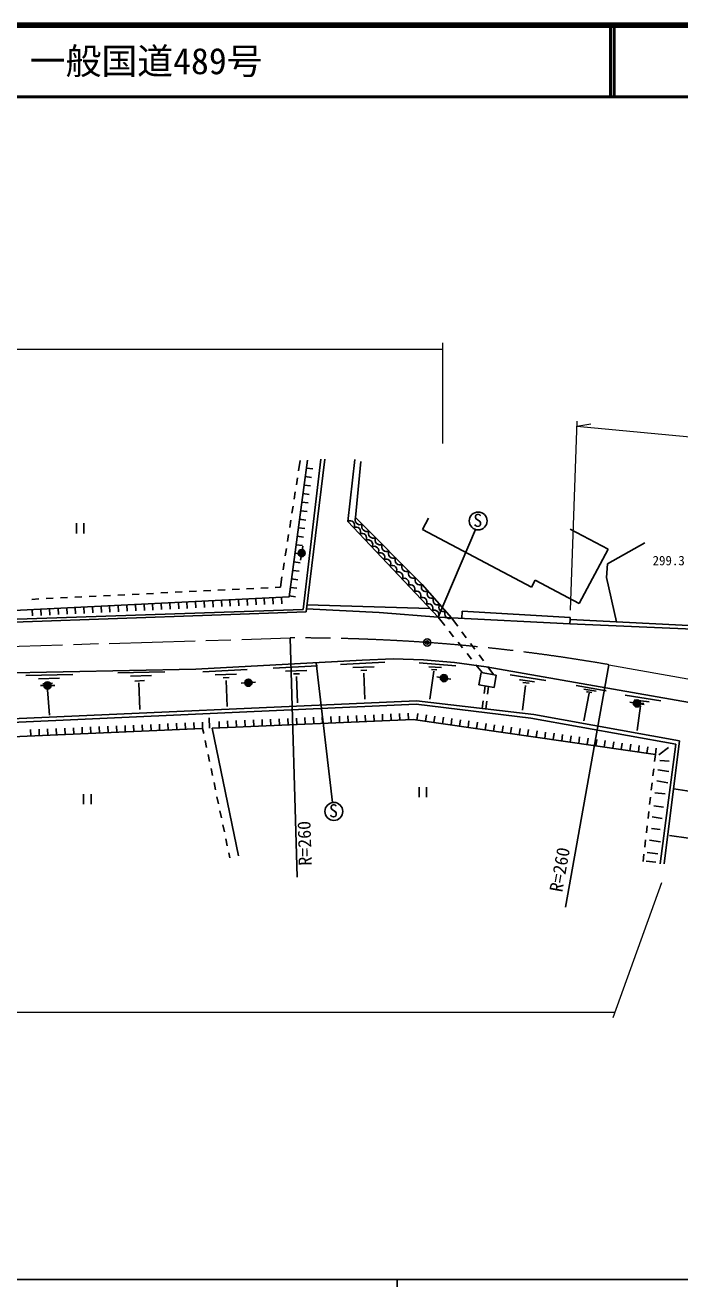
# Model space of a CAD drawing. Units: millimetres, scale not verified. Extents: x 40000 to 680000, y 20000 to 380000.
# Drawn here: x 216110 to 307411, y 204000 to 380000 of the extents above; entities that cross this region are included whole.
import ezdxf
from ezdxf.enums import TextEntityAlignment as Align

# ---------------------------------------------------------------- set-up
doc = ezdxf.new("R2010")
doc.units = ezdxf.units.MM
doc.header["$LTSCALE"] = 1000
doc.header["$PDMODE"] = 32
doc.header["$PDSIZE"] = 500
doc.linetypes.add('CHAIN', pattern=[18.5, 12, -1.5, 3.5, -1.5])
for name, color, linetype, lineweight in [('M-BGD', 7, 'Continuous', 25), ('M-BMK', 2, 'CHAIN', 13), ('M-BMK-SRVR', 3, 'Continuous', 25), ('M-STR-HTXT', 7, 'Continuous', 13), ('M-TTL', 2, 'Continuous', 140), ('M-TTL-BAND', 7, 'Continuous', 25), ('M-TTL-LINE', 7, 'Continuous', 50)]:
    doc.layers.add(name, color=color, linetype=linetype, lineweight=lineweight)
doc.layers.add('M-TTL-TXT', color=7, linetype='Continuous')
doc.styles.add('ＭＳ ゴシック', font='')
doc.styles.get('ＭＳ ゴシック').set_extended_font_data('MS Gothic')

msp = doc.modelspace()

# ---------------------------------------------------------------- linework, layer by layer
at = {"layer": 'M-BGD'}
for p, q in [((254238, 317849), (254460, 319267)), ((255299, 298139), (257885, 319479)), ((261101, 310780), (262071, 319433)), ((262900, 319117), (262197, 311334)), ((253929, 315873), (254084, 316861)), ((255162, 317033), (256055, 316914)), ((255321, 318222), (256213, 318103)), ((255004, 315844), (255896, 315724)), ((253620, 313897), (253774, 314885)), ((254686, 313465), (255578, 313346)), ((254845, 314654), (255737, 314535)), ((253310, 311921), (253465, 312909)), ((254527, 312275), (255419, 312156)), ((223250, 310509), (223250, 309109)), ((224300, 309109), (224300, 310509)), ((253001, 309946), (253155, 310934)), ((254209, 309896), (255101, 309777)), ((254368, 311086), (255260, 310967)), ((273713, 297401), (261101, 310780)), ((271546, 309648), (272382, 311229)), ((252691, 307970), (252846, 308958)), ((254051, 308707), (254943, 308588)), ((286737, 301609), (271546, 309648)), ((278929, 309639), (273713, 297401)), ((292126, 309678), (297408, 306882)), ((252382, 305994), (252537, 306982)), ((253733, 306328), (254625, 306209)), ((253892, 307517), (254784, 307398)), ((254672, 306356), (254502, 305370)), ((254672, 306356), (254841, 307341)), ((297408, 306882), (293397, 299302)), ((302559, 307777), (297320, 304880)), ((252072, 304018), (252227, 305006)), ((253574, 305139), (254466, 305019)), ((297320, 304880), (297214, 302932)), ((251696, 301612), (251918, 303030)), ((253256, 302760), (254148, 302641)), ((253415, 303949), (254307, 303830)), ((297214, 302932), (298609, 296750)), ((238999, 300987), (239998, 301036)), ((240997, 301085), (241996, 301134)), ((242995, 301183), (243993, 301233)), ((244992, 301282), (245991, 301331)), ((246990, 301380), (247989, 301430)), ((248987, 301479), (249986, 301528)), ((250985, 301577), (251696, 301612)), ((253098, 301570), (253990, 301451)), ((287240, 302560), (286737, 301609)), ((293397, 299302), (287240, 302560)), ((217026, 299903), (218025, 299953)), ((219024, 300002), (220022, 300051)), ((221021, 300100), (222020, 300149)), ((223019, 300199), (224018, 300248)), ((225016, 300297), (226015, 300346)), ((227014, 300396), (228013, 300445)), ((229012, 300494), (230010, 300543)), ((231009, 300593), (232008, 300642)), ((232681, 299254), (232725, 298355)), ((233007, 300691), (234006, 300740)), ((233880, 299312), (233924, 298413)), ((235004, 300790), (236003, 300839)), ((235079, 299371), (235123, 298472)), ((236277, 299430), (236321, 298531)), ((237002, 300888), (238001, 300937)), ((237476, 299489), (237520, 298590)), ((238674, 299547), (238718, 298648)), ((239873, 299606), (239917, 298707)), ((241071, 299665), (241115, 298766)), ((242270, 299724), (242314, 298825)), ((243468, 299782), (243512, 298883)), ((244667, 299841), (244711, 298942)), ((245866, 299900), (245910, 299001)), ((247064, 299959), (247108, 299060)), ((248263, 300017), (248307, 299118)), ((249461, 300076), (249505, 299177)), ((250660, 300135), (250704, 299236)), ((251858, 300193), (251902, 299295)), ((252939, 300381), (253831, 300262)), ((217100, 298490), (217144, 297591)), ((218299, 298549), (218343, 297650)), ((219497, 298608), (219541, 297709)), ((220696, 298666), (220740, 297767)), ((221894, 298725), (221938, 297826)), ((223093, 298784), (223137, 297885)), ((224291, 298842), (224336, 297944)), ((225490, 298901), (225534, 298002)), ((226689, 298960), (226733, 298061)), ((227887, 299019), (227931, 298120)), ((229086, 299077), (229130, 298179)), ((230284, 299136), (230328, 298237)), ((231483, 299195), (231527, 298296)), ((255351, 298566), (265490, 298086)), ((255420, 299137), (272569, 298614)), ((265490, 298086), (273713, 297401)), ((277076, 298273), (277032, 297250)), ((292138, 297370), (277076, 298273)), ((273713, 297401), (275562, 297323)), ((273713, 297401), (274621, 296261)), ((275562, 297323), (292084, 296506)), ((275562, 297323), (276433, 296152)), ((292117, 297070), (292084, 296506)), ((292084, 296506), (313148, 295579)), ((292113, 297006), (292138, 297370)), ((313250, 296030), (292117, 297070)), ((253050, 294521), (254049, 261127)), ((275245, 295479), (275868, 294697)), ((277030, 295350), (277627, 294548)), ((276492, 293915), (277115, 293133)), ((277738, 292351), (278362, 291570)), ((278224, 293745), (278821, 292943)), ((263124, 291398), (239928, 290167)), ((250714, 290307), (256893, 290644)), ((256676, 291056), (258993, 271552)), ((260105, 290803), (266284, 291139)), ((261814, 290378), (264798, 290495)), ((267416, 291609), (263124, 291398)), ((271655, 291451), (267416, 291609)), ((271063, 291032), (276171, 290629)), ((275973, 291082), (271655, 291451)), ((272397, 290506), (274187, 290383)), ((280403, 290490), (275973, 291082)), ((278985, 290788), (279894, 289648)), ((279418, 292141), (280015, 291338)), ((312576, 284829), (280403, 290490)), ((280612, 290536), (281482, 289366)), ((297519, 290789), (291486, 256968)), ((239928, 290167), (128382, 287822)), ((216193, 289269), (222752, 289436)), ((217966, 288792), (220891, 288897)), ((229004, 289644), (235563, 289811)), ((230777, 289167), (233703, 289273)), ((240895, 289786), (247073, 290123)), ((242603, 289362), (245587, 289479)), ((243703, 288976), (244534, 288987)), ((252423, 289883), (255407, 290000)), ((253523, 289497), (254353, 289509)), ((253964, 289122), (254096, 285489)), ((262914, 289992), (263745, 290004)), ((263356, 289618), (263487, 285984)), ((273124, 289892), (272562, 285960)), ((272801, 290126), (273535, 290074)), ((274514, 288913), (273528, 289081)), ((274514, 288913), (275500, 288746)), ((279405, 287990), (279706, 289681)), ((279706, 289681), (281814, 289307)), ((281814, 289307), (281514, 287615)), ((283768, 289364), (288741, 288580)), ((285055, 288685), (285195, 288673)), ((285195, 288673), (287138, 288404)), ((219220, 287890), (218220, 287900)), ((218574, 288125), (219932, 288195)), ((219148, 287879), (219504, 283747)), ((219220, 287890), (220220, 287880)), ((231386, 288500), (232743, 288571)), ((231959, 288255), (232099, 284529)), ((244145, 288601), (244277, 284968)), ((247243, 288274), (246245, 288217)), ((247243, 288274), (248242, 288332)), ((281514, 287615), (279405, 287990)), ((280272, 287836), (280132, 286759)), ((280737, 287753), (280605, 286689)), ((285909, 287877), (285465, 284425)), ((285535, 288287), (286401, 288205)), ((292981, 287892), (297155, 287143)), ((294011, 287369), (295743, 287073)), ((294409, 287042), (294495, 287018)), ((294495, 287018), (295158, 286901)), ((203097, 282753), (270665, 285763)), ((203215, 282207), (270641, 285271)), ((286617, 283319), (270641, 285271)), ((270665, 285763), (287076, 283848)), ((280003, 285767), (279862, 284690)), ((280482, 285697), (280351, 284633)), ((294752, 286808), (294051, 282961)), ((299782, 286546), (304756, 285762)), ((301439, 285387), (300454, 285555)), ((301070, 285867), (301210, 285855)), ((301210, 285855), (303153, 285586)), ((301439, 285387), (302425, 285220)), ((301549, 285469), (302415, 285387)), ((241772, 283362), (241807, 281946)), ((255173, 282502), (255134, 283401)), ((256371, 282554), (256333, 283453)), ((257570, 282605), (257532, 283504)), ((258769, 282657), (258730, 283556)), ((259968, 282709), (259929, 283608)), ((261167, 282760), (261128, 283659)), ((262366, 282812), (262327, 283711)), ((263565, 282864), (263526, 283763)), ((264764, 282915), (264725, 283814)), ((265963, 282967), (265924, 283866)), ((267161, 283019), (267123, 283918)), ((268360, 283070), (268322, 283969)), ((269559, 283122), (269520, 284021)), ((270753, 283070), (270881, 283961)), ((271941, 282899), (272069, 283790)), ((273128, 282728), (273257, 283618)), ((274316, 282556), (274445, 283447)), ((287076, 283848), (307356, 280181)), ((301924, 285060), (301479, 281607)), ((240855, 281869), (205446, 280357)), ((216877, 280845), (216839, 281744)), ((218076, 280896), (218038, 281795)), ((219275, 280947), (219237, 281847)), ((220474, 280999), (220435, 281898)), ((221673, 281050), (221634, 281949)), ((222872, 281101), (222833, 282000)), ((224071, 281152), (224032, 282051)), ((225270, 281203), (225231, 282103)), ((226468, 281255), (226430, 282154)), ((227667, 281306), (227629, 282205)), ((228866, 281357), (228828, 282256)), ((230065, 281408), (230027, 282307)), ((231264, 281459), (231226, 282359)), ((232463, 281511), (232425, 282410)), ((233662, 281562), (233623, 282461)), ((234861, 281613), (234822, 282512)), ((236060, 281664), (236021, 282563)), ((237259, 281715), (237220, 282615)), ((238457, 281767), (238419, 282666)), ((239656, 281818), (239618, 282717)), ((240855, 281869), (240817, 282768)), ((241001, 281179), (240855, 281869)), ((242202, 281943), (245875, 264131)), ((243184, 281986), (243145, 282885)), ((244383, 282037), (244344, 282936)), ((245581, 282089), (245543, 282988)), ((246780, 282140), (246742, 283040)), ((247979, 282192), (247941, 283091)), ((249178, 282244), (249139, 283143)), ((250377, 282295), (250338, 283195)), ((251576, 282347), (251537, 283246)), ((252775, 282399), (252736, 283298)), ((253974, 282450), (253935, 283350)), ((275504, 282385), (275632, 283276)), ((276691, 282213), (276820, 283104)), ((277879, 282042), (278008, 282933)), ((279067, 281871), (279195, 282761)), ((280255, 281699), (280383, 282590)), ((281442, 281528), (281571, 282419)), ((282630, 281357), (282758, 282247)), ((283818, 281185), (283946, 282076)), ((285005, 281014), (285134, 281905)), ((286193, 280842), (286322, 281733)), ((306844, 279687), (286617, 283319)), ((241413, 279222), (241207, 280201)), ((287381, 280671), (287509, 281562)), ((288568, 280500), (288697, 281390)), ((289756, 280328), (289885, 281219)), ((290944, 280157), (291072, 281048)), ((292132, 279985), (292260, 280876)), ((293319, 279814), (293448, 280705)), ((294507, 279643), (294635, 280533)), ((295695, 279471), (295823, 280362)), ((296882, 279300), (297011, 280191)), ((298070, 279129), (298199, 280019)), ((299258, 278957), (299386, 279848)), ((307356, 280181), (305220, 262990)), ((241825, 277265), (241619, 278244)), ((300445, 278786), (300574, 279677)), ((301633, 278614), (301762, 279505)), ((302821, 278443), (302949, 279334)), ((303893, 277265), (304009, 278272)), ((304009, 278272), (304137, 279162)), ((304502, 278232), (305819, 279233)), ((304682, 262990), (306844, 279687)), ((304634, 277416), (305924, 277311)), ((242237, 275308), (242031, 276287)), ((303665, 275278), (303779, 276272)), ((304207, 274596), (305728, 274327)), ((304347, 276141), (305880, 275907)), ((242650, 273351), (242444, 274330)), ((271037, 273719), (271037, 272319)), ((272087, 272319), (272087, 273719)), ((303437, 273291), (303551, 274285)), ((303949, 272899), (305377, 272759)), ((309609, 273006), (306582, 273451)), ((224250, 272720), (224250, 271320)), ((225300, 271320), (225300, 272720)), ((243062, 271394), (242856, 272372)), ((303209, 271304), (303323, 272298)), ((303797, 271085), (305131, 270898)), ((243474, 269437), (243268, 270415)), ((302981, 269317), (303095, 270311)), ((303540, 269541), (304956, 269330)), ((243887, 267480), (243680, 268458)), ((302753, 267330), (302867, 268324)), ((303458, 267926), (304698, 267809)), ((244299, 265523), (244093, 266501)), ((302525, 265343), (302639, 266337)), ((303212, 266322), (304710, 266065)), ((308623, 266582), (305960, 266973)), ((244650, 263855), (244505, 264544)), ((302296, 263344), (302412, 264350)), ((302884, 264600), (304357, 264381)), ((302710, 263398), (304067, 263227))]:
    msp.add_line(p, q, dxfattribs=at)
for points in [[(257335, 319479), (254875, 298498), (202584, 296728), (189226, 318107)], [(191017, 318231), (204164, 297856), (252921, 300246), (255468, 319322)], [(262197, 311334), (271492, 301994), (275562, 297323)], [(93711, 292805), (106918, 293050), (145543, 294514), (169646, 295371), (202598, 296303), (255299, 298139)], [(304009, 278272), (270204, 283150), (242202, 281943)]]:
    msp.add_lwpolyline(points, dxfattribs=at)
for centre, radius in [((279292, 310836), 1250), ((254672, 306356), 500), ((254672, 306356), 400), ((254672, 306356), 300), ((254672, 306356), 200), ((254672, 306356), 100), ((254672, 306356), 20), ((247243, 288274), 500), ((247243, 288274), 400), ((274514, 288913), 500), ((274514, 288913), 400), ((274514, 288913), 300), ((274514, 288913), 200), ((274514, 288913), 100), ((274514, 288913), 20), ((219220, 287890), 500), ((219220, 287890), 400), ((219220, 287890), 300), ((219220, 287890), 200), ((219220, 287890), 100), ((219220, 287890), 20), ((247243, 288274), 300), ((247243, 288274), 200), ((247243, 288274), 100), ((247243, 288274), 20), ((301439, 285387), 500), ((301439, 285387), 400), ((301439, 285387), 300), ((301439, 285387), 200), ((301439, 285387), 100), ((301439, 285387), 20), ((259164, 270314), 1250)]:
    msp.add_circle(centre, radius, dxfattribs=at)
for centre, radius, start, end in [((261430, 310248), 626, 324.89338, 121.72399), ((262271, 309356), 626, 324.89338, 121.72399), ((262792, 310997), 684, 150.46865, 299.248), ((263722, 310063), 684, 150.46865, 299.248), ((263112, 308464), 626, 324.89338, 121.72399), ((263952, 307572), 626, 324.89338, 121.72399), ((264651, 309129), 684, 150.46865, 299.248), ((265581, 308195), 684, 150.46865, 299.248), ((264793, 306680), 626, 324.89338, 121.72399), ((265634, 305788), 626, 324.89338, 121.72399), ((266510, 307261), 684, 150.46865, 299.248), ((267440, 306327), 684, 150.46865, 299.248), ((266475, 304896), 626, 324.89338, 121.72399), ((267316, 304004), 626, 324.89338, 121.72399), ((268369, 305393), 684, 150.46865, 299.248), ((269298, 304459), 684, 150.46865, 299.248), ((268156, 303112), 626, 324.89338, 121.72399), ((268997, 302220), 626, 324.89338, 121.72399), ((270228, 303525), 684, 150.46865, 299.248), ((271157, 302591), 684, 150.46865, 299.248), ((269838, 301328), 626, 324.89338, 121.72399), ((270679, 300436), 626, 324.89338, 121.72399), ((271999, 301615), 634, 143.2617, 298.87601), ((272814, 300680), 634, 143.2617, 298.87601), ((271520, 299544), 626, 324.89338, 121.72399), ((272360, 298652), 626, 324.89338, 121.72399), ((273628, 299746), 634, 143.2617, 298.87601), ((273201, 297761), 626, 324.89338, 121.72399), ((274442, 298812), 634, 143.2617, 298.87601), ((275256, 297878), 634, 143.2617, 298.87601)]:
    msp.add_arc(centre, radius, start, end, dxfattribs=at)
for p in [(254672, 306356), (274514, 288913), (219220, 287890), (247243, 288274), (301439, 285387)]:
    msp.add_point(p, dxfattribs=at)
at = {"layer": 'M-BMK'}
for p, q in [((172342, 292106), (253050, 294521)), ((297519, 290789), (353938, 280725))]:
    msp.add_line(p, q, dxfattribs=at)
for centre, radius, start, end in [((253748, 29235), 265286, 86.01569, 90.15086), ((254499, 43550), 250954, 80.12926, 85.95967)]:
    msp.add_arc(centre, radius, start, end, dxfattribs=at)
at = {"layer": 'M-BMK-SRVR'}
msp.add_circle((272181, 293880), 500, dxfattribs=at)
msp.add_point((272181, 293880), dxfattribs=at)
at = {"layer": 'M-STR-HTXT'}
for p, q in [((70508, 334830), (274317, 334830)), ((274317, 335708), (274317, 321648)), ((293074, 324749), (292146, 298377)), ((293049, 324056), (295021, 324393)), ((293049, 324056), (341280, 319577)), ((304848, 260371), (298068, 241525)), ((74733, 242325), (298356, 242325))]:
    msp.add_line(p, q, dxfattribs=at)
at = {"layer": 'M-TTL'}
msp.add_line((680000, 380000), (40000, 380000), dxfattribs=at)
at = {"layer": 'M-TTL-BAND'}
for p, q in [((40000, 205000), (579000, 205000)), ((268000, 205000), (268000, 204000))]:
    msp.add_line(p, q, dxfattribs=at)
at = {"layer": 'M-TTL-LINE'}
for p, q in [((297750, 380000), (297750, 370000)), ((298250, 380000), (298250, 370000)), ((40000, 370000), (680000, 370000))]:
    msp.add_line(p, q, dxfattribs=at)

# ---------------------------------------------------------------- texts
at = {"layer": 'M-BGD', "style": 'ＭＳ ゴシック'}
for s, height, p in [('S', 1833, (278613, 309462)), ('299.3', 1320, (303621, 304260)), ('S', 1833, (258485, 268940))]:
    msp.add_text(s, height=height, dxfattribs=at).set_placement(p, align=Align.BOTTOM_LEFT)
for rotation, p in [(91.713, (256631, 262797)), (79.885, (291557, 258876))]:
    msp.add_text('R=260', height=1833, rotation=rotation, dxfattribs=at).set_placement(p, align=Align.BOTTOM_LEFT)
at = {"layer": 'M-TTL-TXT', "style": 'ＭＳ ゴシック'}
msp.add_text('一般国道489号', height=3666, dxfattribs=at).set_placement((216734, 375000), align=Align.MIDDLE_LEFT)

doc.saveas('drawing.dxf')
